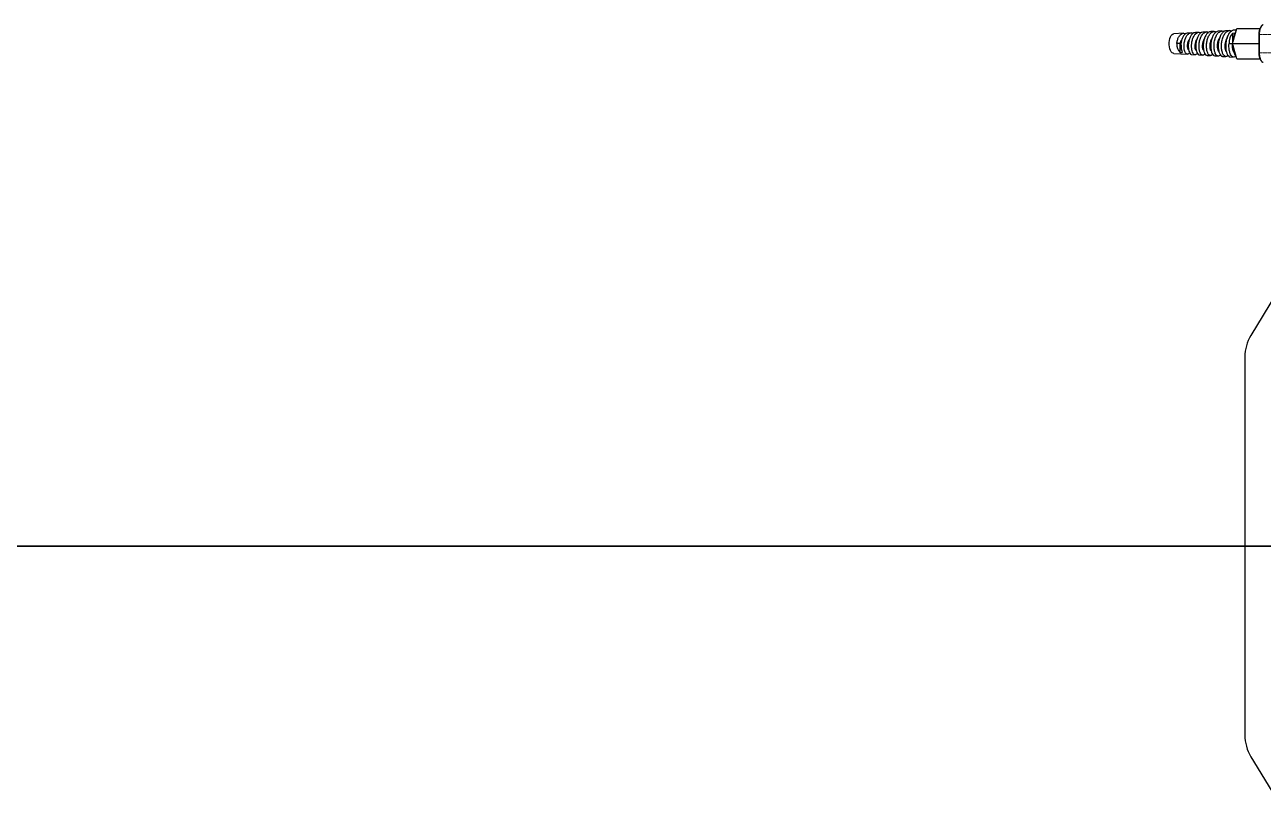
# Model space of a CAD drawing. Header units: millimetres. Extents: x -18594 to 273470, y -238787 to 48452.
# Drawn here: x 140575 to 141561, y -105034 to -104419 of the extents above; entities that cross this region are included whole.
import ezdxf

# ---------------------------------------------------------------- set-up
doc = ezdxf.new("R2010")
doc.units = ezdxf.units.MM
doc.linetypes.add('Xref AGV layout$0$CENTERX2', pattern=[20.32, 12.7, -2.54, 2.54, -2.54])
doc.linetypes.add('Xref AGV layout$0$PHANTOM', pattern=[2.5, 1.25, -0.25, 0.25, -0.25, 0.25, -0.25])
doc.layers.add('AM_BOR', color=4, linetype='Continuous', lineweight=25)
doc.layers.add('Xref AGV layout$0$Ndc8_F_Moderate', color=5, linetype='Continuous', true_color=0x0000ff)
doc.layers.add('Xref AGV layout$0$Ndc8_R_Moderate', color=1, linetype='Continuous', true_color=0xff0000)

# ---------------------------------------------------------------- blocks, each defined once
blk = doc.blocks.new('Xref AGV layout$0$A$C343F789C')
at = {"color": 7, "linetype": 'Continuous', "lineweight": 25}
for p, q in [((3723.6, 1313.63), (3704.02, 1345.88)), ((3728.31, 995.34), (3728.31, 1296.42)), ((3704.02, 945.88), (3723.6, 978.13)), ((3734.72, 757.88), (3716.33, 757.88)), ((3717.17, 738.63), (3717.17, 753.13)), ((3734.72, 757.88), (3738.06, 745.88)), ((3740.05, 756.37), (3737.36, 756.53)), ((3746.18, 756), (3743.48, 756.16)), ((3752.3, 755.63), (3749.61, 755.8)), ((3758.43, 755.27), (3755.74, 755.43)), ((3764.55, 754.9), (3761.86, 755.06)), ((3770.68, 754.53), (3767.99, 754.7)), ((3784.91, 753.68), (3774.11, 754.33)), ((3779.93, 752.81), (3778.18, 752.93)), ((3779.93, 752.81), (3779.93, 745.88)), ((3738.06, 745.88), (3717.17, 745.88)), ((3738.06, 745.88), (3734.72, 733.88)), ((3740.88, 745.88), (3738.26, 745.88)), ((3738.26, 737.67), (3738.26, 745.88)), ((3779.93, 745.88), (3782.56, 745.88)), ((3734.72, 733.88), (3716.34, 733.88)), ((3735.06, 735.1), (3737.04, 735.22)), ((3736.51, 737.53), (3738.26, 737.67)), ((3740.48, 735.42), (3743.17, 735.58)), ((3746.6, 735.79), (3749.29, 735.95)), ((3752.73, 736.16), (3755.42, 736.32)), ((3758.85, 736.52), (3761.55, 736.68)), ((3764.98, 736.89), (3767.67, 737.05)), ((3771.1, 737.26), (3773.8, 737.42)), ((3777.23, 737.62), (3784.91, 738.08))]:
    blk.add_line(p, q, dxfattribs=at)
at = {"color": 5, "linetype": 'Xref AGV layout$0$CENTERX2'}
blk.add_line((3879.17, 1145.93), (0, 1145.93), dxfattribs=at)
at = {"color": 8, "linetype": 'Xref AGV layout$0$PHANTOM', "lineweight": 18}
for p, q in [((3716.65, 753.13), (3627.14, 753.13)), ((3716.65, 738.63), (3716.65, 753.13)), ((3716.65, 753.13), (3717.17, 753.13)), ((3738.26, 745.88), (3738.06, 745.88)), ((3779.22, 745.88), (3779.93, 745.88)), ((3716.65, 738.63), (3627.14, 738.63)), ((3716.65, 738.63), (3717.17, 738.63))]:
    blk.add_line(p, q, dxfattribs=at)
at = {"color": 8, "linetype": 'Xref AGV layout$0$PHANTOM', "lineweight": 18, "flags": 128}
for points in [[(3716.65, 753.13), (3716.6, 754.46), (3716.44, 755.76), (3716.17, 756.98), (3715.82, 758.09), (3715.38, 759.07), (3714.87, 759.88), (3714.3, 760.5), (3713.68, 760.92)], [(3716.65, 738.63), (3716.6, 737.3), (3716.44, 736.01), (3716.17, 734.79), (3715.82, 733.67), (3715.38, 732.7), (3714.87, 731.89), (3714.3, 731.27), (3713.68, 730.85)]]:
    blk.add_lwpolyline(points, dxfattribs=at)
at = {"color": 7, "linetype": 'Continuous', "lineweight": 25, "flags": 128}
blk.add_lwpolyline([(3784.91, 753.68), (3785.41, 753.58), (3786.2, 753.13), (3786.92, 752.34), (3787.54, 751.25), (3788.03, 749.91), (3788.37, 748.37), (3788.55, 746.73), (3788.55, 745.04), (3788.37, 743.39), (3788.03, 741.86), (3787.54, 740.52), (3786.92, 739.42), (3786.2, 738.63), (3785.41, 738.18), (3784.91, 738.08)], dxfattribs=at)
at = {"color": 7, "linetype": 'Continuous', "lineweight": 25}
for centre, start, end in [((3695.07, 1296.58), 359.72812, 30.85977), ((3695.07, 995.18), 329.14023, 0.27188)]:
    blk.add_arc(centre, 33.24, start, end, dxfattribs=at)
for centre, major_axis, ratio, start_param, end_param in [((3777.04, 745.88), (0, 8.27), 0.263655, 4.712389, 5.73308), ((3776.75, 745.88), (0, 8.28), 0.701615, 4.712389, 5.702917), ((3734.7, 745.88), (0, 10.8), 0.263655, 3.829248, 4.522651), ((3733.25, 745.88), (0, 10.88), 0.701615, 3.857432, 4.712389)]:
    blk.add_ellipse(centre, major_axis=major_axis, ratio=ratio, start_param=start_param, end_param=end_param, dxfattribs=at)
for points, knots in [([(3713.68, 760.92), (3713.92, 760.83), (3714.22, 760.71), (3714.61, 760.46), (3714.73, 760.36), (3714.76, 760.33)], [0, 0, 0, 0, 0.686498, 0.906398, 1, 1, 1, 1]), ([(3717.17, 753.13), (3717.16, 753.41), (3717.15, 754.21), (3717.01, 755.53), (3716.68, 756.99), (3716.21, 758.33), (3715.57, 759.45), (3715.08, 760.12), (3714.76, 760.33), (3714.76, 760.33)], [0, 0, 0, 0, 0.093517, 0.270954, 0.44936, 0.629434, 0.812244, 0.998409, 1, 1, 1, 1]), ([(3737.56, 747.7), (3737.57, 748.31), (3737.63, 750.16), (3737.08, 752.82), (3736.24, 755.08), (3735.52, 755.7), (3735.27, 755.92)], [0, 0, 0, 0, 0.163435, 0.489964, 0.815907, 1, 1, 1, 1]), ([(3735.6, 755.57), (3735.65, 755.65), (3736.07, 756.36), (3737.12, 756.66), (3738.52, 756.26), (3739.77, 754.57), (3740.65, 751.92), (3741.04, 748.86), (3740.93, 746.77), (3740.88, 745.88)], [0, 0, 0, 0, 0.020359, 0.190543, 0.361041, 0.531849, 0.702968, 0.874394, 1, 1, 1, 1]), ([(3737.04, 735.24), (3737.07, 735.24), (3737.79, 735.08), (3739.2, 735.9), (3741.03, 737.74), (3742.46, 740.64), (3743.37, 744.08), (3743.69, 747.74), (3743.42, 751.15), (3742.63, 753.99), (3741.47, 755.75), (3740.53, 756.53), (3740.06, 756.36), (3740.05, 756.35)], [0, 0, 0, 0, 0.004966, 0.115994, 0.22682, 0.337447, 0.447869, 0.55809, 0.668109, 0.777927, 0.887543, 0.996956, 1, 1, 1, 1]), ([(3738.26, 745.88), (3738.33, 746.68), (3738.47, 748.28), (3738.19, 750.37), (3737.7, 751.87), (3737.26, 752.27), (3737.07, 752.44)], [0, 0, 0, 0, 0.269234, 0.537712, 0.805443, 1, 1, 1, 1]), ([(3741.76, 755.12), (3742.05, 755.46), (3742.74, 756.27), (3744.01, 756.22), (3745.29, 755.13), (3746.32, 752.95), (3746.91, 749.97), (3746.98, 746.5), (3746.47, 742.95), (3745.4, 739.73), (3743.85, 737.18), (3741.96, 735.67), (3740.2, 735.19), (3739.18, 735.69), (3738.81, 735.87)], [0, 0, 0, 0, 0.063052, 0.151048, 0.239208, 0.327534, 0.416026, 0.504683, 0.593507, 0.682495, 0.771649, 0.860969, 0.950455, 1, 1, 1, 1]), ([(3742.48, 741.11), (3742.49, 741.13), (3742.92, 741.58), (3743.52, 743.02), (3744.17, 745.21), (3744.41, 747.52), (3744.29, 749.63), (3743.85, 751.23), (3743.37, 752.12), (3743.07, 752.2), (3743.01, 752.21)], [0, 0, 0, 0, 0.006273, 0.167262, 0.327775, 0.487819, 0.647389, 0.80649, 0.965124, 1, 1, 1, 1]), ([(3743.16, 735.73), (3743.54, 735.73), (3744.59, 735.74), (3746.22, 737.04), (3747.82, 739.37), (3748.96, 742.49), (3749.56, 745.97), (3749.58, 749.43), (3749.06, 752.49), (3748.1, 754.71), (3747.06, 755.91), (3746.39, 755.87), (3746.17, 755.86)], [0, 0, 0, 0, 0.062364, 0.173352, 0.284132, 0.394702, 0.505064, 0.615216, 0.725159, 0.834894, 0.944421, 1, 1, 1, 1]), ([(3747.92, 754.72), (3748.03, 754.9), (3748.49, 755.66), (3749.52, 755.94), (3750.8, 755.43), (3751.92, 753.76), (3752.68, 751.2), (3752.97, 748.02), (3752.72, 744.58), (3751.91, 741.28), (3750.6, 738.5), (3748.89, 736.52), (3746.96, 735.7), (3745.53, 735.65), (3744.86, 736.17), (3744.81, 736.21)], [0, 0, 0, 0, 0.027095, 0.11397, 0.201018, 0.288231, 0.375617, 0.463171, 0.550895, 0.638789, 0.726851, 0.815084, 0.903485, 0.992056, 1, 1, 1, 1]), ([(3748.39, 741.25), (3748.42, 741.29), (3748.75, 741.65), (3749.24, 742.63), (3749.81, 744.11), (3750.17, 745.73), (3750.34, 747.34), (3750.3, 748.85), (3750.1, 750.17), (3749.74, 751.17), (3749.38, 751.77), (3749.14, 751.87), (3749.06, 751.9)], [0, 0, 0, 0, 0.013695, 0.131791, 0.249611, 0.367158, 0.484429, 0.601432, 0.718162, 0.834615, 0.950792, 1, 1, 1, 1]), ([(3749.29, 735.99), (3749.35, 735.98), (3750.05, 735.84), (3751.41, 736.64), (3753.12, 738.4), (3754.46, 741.13), (3755.3, 744.36), (3755.59, 747.76), (3755.34, 750.93), (3754.62, 753.49), (3753.55, 755.24), (3752.71, 755.5), (3752.3, 755.62)], [0, 0, 0, 0, 0.009468, 0.120651, 0.23162, 0.342369, 0.452903, 0.56322, 0.673321, 0.783207, 0.892875, 1, 1, 1, 1]), ([(3753.96, 754.3), (3754.33, 754.71), (3755.06, 755.54), (3756.32, 755.44), (3757.48, 754.33), (3758.38, 752.22), (3758.87, 749.39), (3758.86, 746.15), (3758.31, 742.86), (3757.24, 739.91), (3755.74, 737.61), (3753.95, 736.3), (3752.31, 735.94), (3751.38, 736.45), (3751.06, 736.62)], [0, 0, 0, 0, 0.084443, 0.170735, 0.257204, 0.343845, 0.43066, 0.51765, 0.604814, 0.692153, 0.779667, 0.867354, 0.955218, 1, 1, 1, 1]), ([(3754.5, 741.68), (3754.65, 741.9), (3755.07, 742.47), (3755.58, 743.67), (3756.01, 745.15), (3756.25, 746.69), (3756.31, 748.39), (3756.09, 750.12), (3755.55, 751.31), (3755.06, 751.83), (3754.83, 751.68), (3754.82, 751.68)], [0, 0, 0, 0, 0.0661433, 0.1768002, 0.287182, 0.3972929, 0.507138, 0.6708454, 0.8339466, 0.9964318, 1, 1, 1, 1]), ([(3755.41, 736.45), (3755.81, 736.46), (3756.83, 736.5), (3758.39, 737.78), (3759.88, 740), (3760.94, 742.93), (3761.48, 746.18), (3761.49, 749.38), (3761, 752.18), (3760.11, 754.18), (3759.18, 755.22), (3758.6, 755.15), (3758.42, 755.13)], [0, 0, 0, 0, 0.069082, 0.180231, 0.291154, 0.401853, 0.512328, 0.622577, 0.732603, 0.842405, 0.951977, 1, 1, 1, 1]), ([(3760.17, 753.82), (3760.34, 754.11), (3760.84, 754.93), (3761.87, 755.21), (3763.03, 754.64), (3764.02, 753.02), (3764.67, 750.6), (3764.88, 747.62), (3764.58, 744.43), (3763.77, 741.39), (3762.5, 738.86), (3760.86, 737.09), (3759.04, 736.42), (3757.7, 736.43), (3757.1, 736.92), (3757.06, 736.95)], [0, 0, 0, 0, 0.046578, 0.131834, 0.217272, 0.302889, 0.388684, 0.474658, 0.560811, 0.647143, 0.733655, 0.820346, 0.907214, 0.994264, 1, 1, 1, 1]), ([(3760.44, 741.85), (3760.75, 742.32), (3761.42, 743.31), (3762.04, 745.37), (3762.28, 747.34), (3762.22, 748.96), (3761.98, 750.15), (3761.6, 750.95), (3761.23, 751.34), (3761.01, 751.28), (3760.96, 751.27)], [0, 0, 0, 0, 0.142926, 0.306579, 0.469594, 0.591754, 0.713554, 0.834991, 0.956072, 1, 1, 1, 1]), ([(3761.55, 736.76), (3761.65, 736.74), (3762.36, 736.62), (3763.67, 737.42), (3765.26, 739.14), (3766.49, 741.72), (3767.25, 744.74), (3767.5, 747.88), (3767.25, 750.79), (3766.57, 753.09), (3765.61, 754.6), (3764.89, 754.77), (3764.54, 754.85)], [0, 0, 0, 0, 0.018341, 0.129701, 0.240828, 0.351722, 0.462382, 0.572809, 0.683004, 0.792961, 0.902689, 1, 1, 1, 1]), ([(3766.26, 753.36), (3766.31, 753.48), (3766.63, 754.22), (3767.46, 754.74), (3768.57, 754.7), (3769.62, 753.58), (3770.4, 751.6), (3770.8, 748.95), (3770.74, 745.94), (3770.18, 742.91), (3769.14, 740.21), (3767.71, 738.13), (3766, 736.98), (3764.46, 736.7), (3763.59, 737.2), (3763.3, 737.37)], [0, 0, 0, 0, 0.016705, 0.10116, 0.185799, 0.270623, 0.35563, 0.440823, 0.526199, 0.611761, 0.697506, 0.783437, 0.869551, 0.955852, 1, 1, 1, 1]), ([(3766.54, 742.32), (3766.81, 742.69), (3767.46, 743.6), (3768.05, 745.65), (3768.29, 747.9), (3768.07, 749.74), (3767.6, 750.84), (3767.23, 750.85), (3767.09, 750.85)], [0, 0, 0, 0, 0.126539, 0.314649, 0.501874, 0.688223, 0.873694, 1, 1, 1, 1]), ([(3767.66, 737.15), (3768.09, 737.19), (3769.12, 737.28), (3770.62, 738.58), (3771.98, 740.72), (3772.93, 743.47), (3773.41, 746.49), (3773.39, 749.41), (3772.91, 751.94), (3772.09, 753.69), (3771.27, 754.55), (3770.79, 754.45), (3770.68, 754.42)], [0, 0, 0, 0, 0.0807304, 0.1920686, 0.3031605, 0.4140115, 0.5246201, 0.6349854, 0.7451073, 0.8549868, 0.9646207, 1, 1, 1, 1]), ([(3772.38, 752.87), (3772.61, 753.27), (3773.14, 754.17), (3774.16, 754.48), (3775.2, 753.9), (3776.07, 752.38), (3776.64, 750.12), (3776.79, 747.36), (3776.47, 744.42), (3775.67, 741.63), (3774.45, 739.32), (3772.91, 737.73), (3771.19, 737.16), (3769.94, 737.2), (3769.37, 737.67), (3769.33, 737.7)], [0, 0, 0, 0, 0.068943, 0.15206, 0.235367, 0.318864, 0.402549, 0.486421, 0.570483, 0.654735, 0.739175, 0.823805, 0.908623, 0.993631, 1, 1, 1, 1]), ([(3772.46, 742.39), (3772.68, 742.68), (3773.18, 743.34), (3773.72, 744.72), (3774.1, 746.3), (3774.22, 747.83), (3774.11, 749.14), (3773.83, 750.08), (3773.5, 750.57), (3773.29, 750.54), (3773.22, 750.53)], [0, 0, 0, 0, 0.105687, 0.24465, 0.383092, 0.521014, 0.658416, 0.795293, 0.931654, 1, 1, 1, 1]), ([(3773.8, 737.52), (3773.96, 737.5), (3774.71, 737.42), (3775.99, 738.25), (3777.45, 739.96), (3778.55, 742.4), (3779.05, 744.5), (3779.2, 745.67), (3779.22, 745.88)], [0, 0, 0, 0, 0.065219, 0.287191, 0.508661, 0.729623, 0.950085, 1, 1, 1, 1]), ([(3782.56, 745.88), (3782.41, 744.95), (3782.1, 743.09), (3781.09, 740.62), (3779.74, 738.73), (3778.14, 737.68), (3776.67, 737.46), (3775.83, 737.95), (3775.53, 738.13)], [0, 0, 0, 0, 0.178983, 0.358007, 0.537452, 0.717318, 0.897591, 1, 1, 1, 1]), ([(3778.55, 742.77), (3778.66, 742.9), (3779.05, 743.35), (3779.55, 744.44), (3779.81, 745.4), (3779.93, 745.88)], [0, 0, 0, 0, 0.165221, 0.58345, 1, 1, 1, 1]), ([(3713.68, 730.85), (3713.92, 730.94), (3714.22, 731.06), (3714.61, 731.31), (3714.73, 731.41), (3714.77, 731.44)], [0, 0, 0, 0, 0.681345, 0.899596, 1, 1, 1, 1]), ([(3714.75, 731.46), (3714.92, 731.61), (3715.36, 731.99), (3715.92, 732.88), (3716.47, 734.09), (3716.86, 735.5), (3717.12, 737.03), (3717.15, 738.1), (3717.17, 738.63)], [0, 0, 0, 0, 0.106507, 0.279443, 0.459859, 0.64022, 0.819078, 1, 1, 1, 1])]:
    blk.add_open_spline(points, degree=3, knots=knots, dxfattribs=at)
blk = doc.blocks.new('Xref AGV layout')
at = {"layer": 'Xref AGV layout$0$Ndc8_F_Moderate'}
blk.add_lwpolyline([(141672.57, -104834.31), (140172.57, -104834.31)], dxfattribs=at)
at = {"layer": 'Xref AGV layout$0$Ndc8_R_Moderate'}
blk.add_lwpolyline([(140172.57, -104834.31), (141672.57, -104834.31)], dxfattribs=at)
at = {"rotation": 180}
blk.add_blockref('Xref AGV layout$0$A$C343F789C', (145274.74, -103688.38), dxfattribs=at)

msp = doc.modelspace()

# ---------------------------------------------------------------- block references
at = {"layer": 'AM_BOR'}
msp.add_blockref('Xref AGV layout', (0, 0), dxfattribs=at)

doc.saveas('drawing.dxf')
